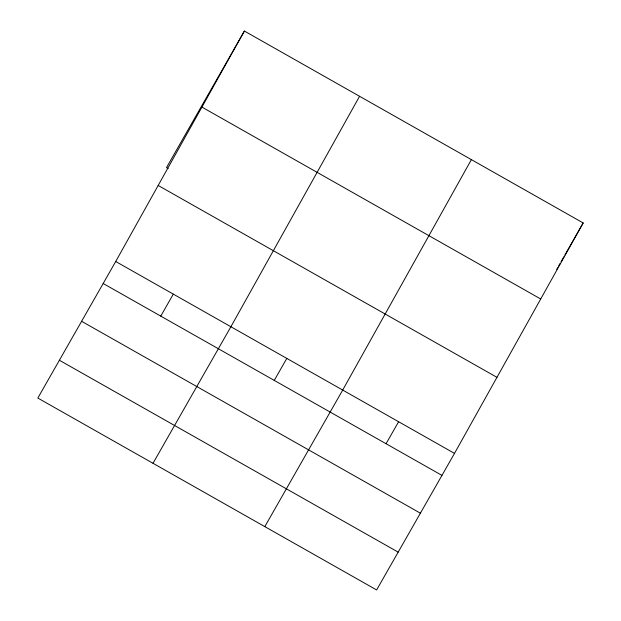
<?xml version="1.0" encoding="UTF-8"?>
<svg xmlns="http://www.w3.org/2000/svg" width="621" height="621" viewBox="0 0 621 621"><rect width="100%" height="100%" fill="white"/><g stroke="black" fill="none" stroke-linecap="round" stroke-linejoin="round"><path stroke-width="0.93" d="M115.716 261.503L244.387 31.05L583.173 222.947L454.502 453.392L376.613 589.95L37.827 398.053L115.716 261.503L454.502 453.392M359.575 96.294L230.903 326.747L153.014 463.297M471.378 159.62L342.699 390.066L264.81 526.624M244.387 31.05L166.498 167.608L168.167 168.555M160.761 316.12L173.306 294.121M274.257 380.401L286.801 358.41M386.06 443.728L398.604 421.729M556.734 269.304L557.689 267.62M558.652 265.943L560.088 263.42M561.042 261.744L563.922 256.698M564.877 255.021L583.173 222.947M201.926 107.099L540.712 298.996M158.176 185.454L496.963 377.343M103.171 283.494L441.958 475.391M81.607 321.298L420.394 513.194M59.391 360.25L398.177 552.147"/></g></svg>
